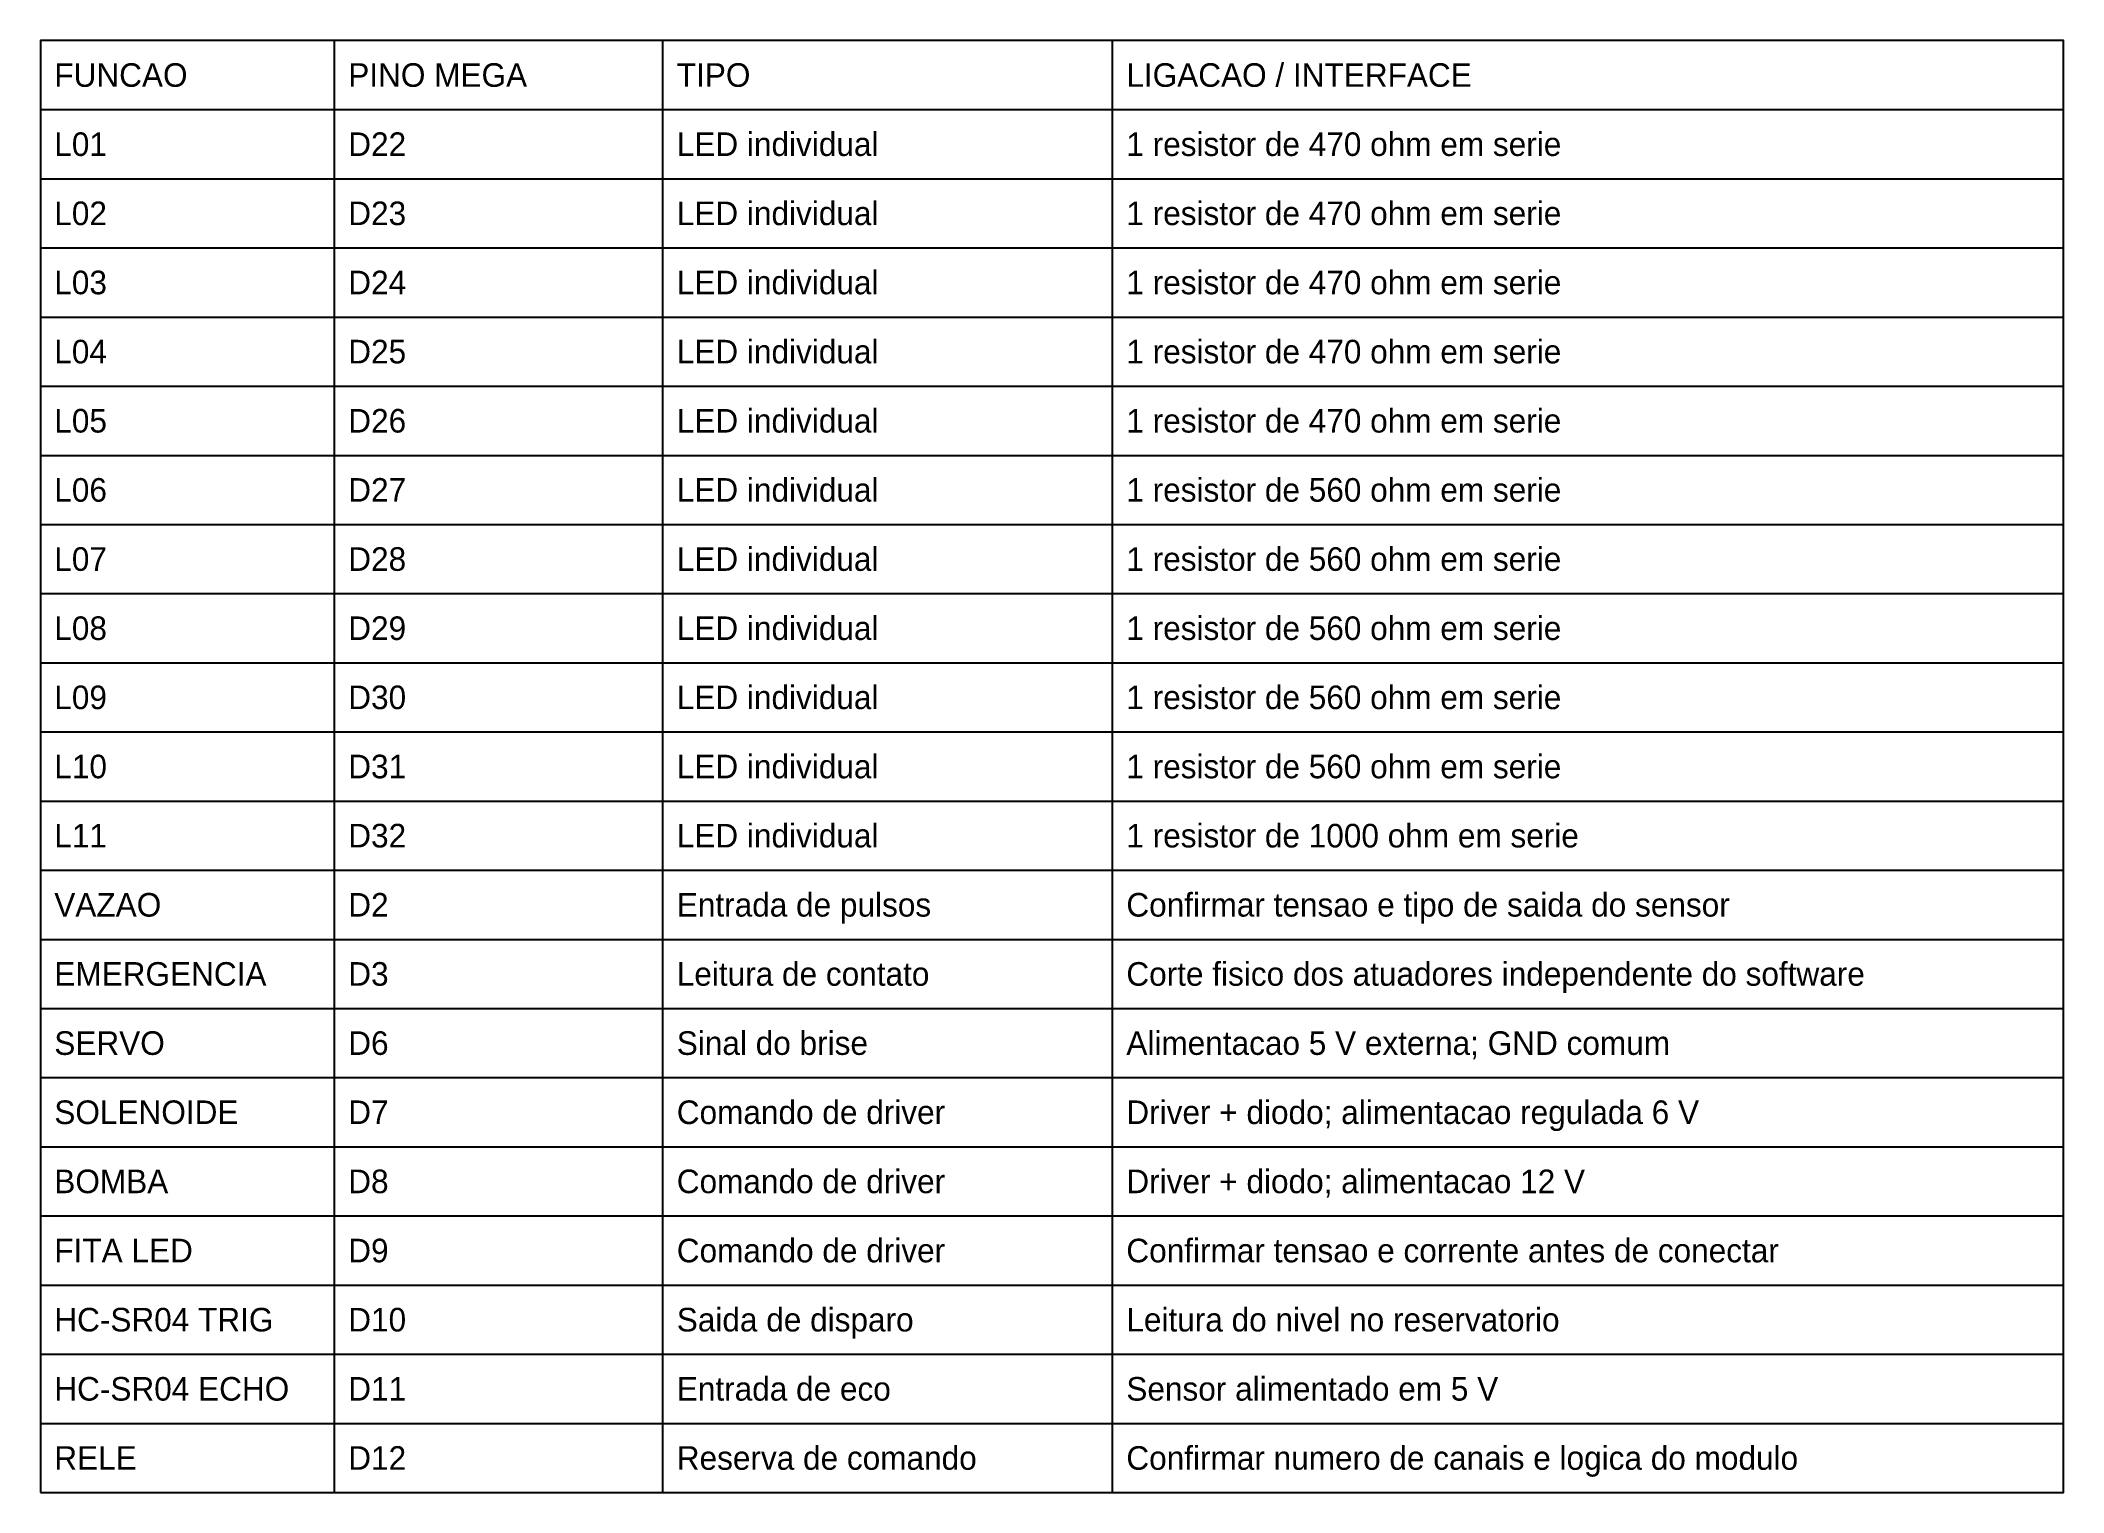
# Model space of a CAD drawing. Header units: millimetres. Extents: x 0 to 1170, y 0 to 840.
import ezdxf
from ezdxf.enums import TextEntityAlignment as Align

# ---------------------------------------------------------------- set-up
doc = ezdxf.new("R2010")
doc.units = ezdxf.units.MM
for name, color, linetype in [('COTAS', 8, 'Continuous'), ('DESENHO', 7, 'Continuous'), ('TEXTO', 8, 'Continuous')]:
    doc.layers.add(name, color=color, linetype=linetype)

msp = doc.modelspace()

# ---------------------------------------------------------------- linework, layer by layer
at = {"layer": 'COTAS'}
for p, q in [((170, 0), (170, 840)), ((360, 0), (360, 840)), ((620, 0), (620, 840)), ((0, 800), (1170, 800)), ((0, 760), (1170, 760)), ((0, 720), (1170, 720)), ((0, 680), (1170, 680)), ((0, 640), (1170, 640)), ((0, 600), (1170, 600)), ((0, 560), (1170, 560)), ((0, 520), (1170, 520)), ((0, 480), (1170, 480)), ((0, 440), (1170, 440)), ((0, 400), (1170, 400)), ((0, 360), (1170, 360)), ((0, 320), (1170, 320)), ((0, 280), (1170, 280)), ((0, 240), (1170, 240)), ((0, 200), (1170, 200)), ((0, 160), (1170, 160)), ((0, 120), (1170, 120)), ((0, 80), (1170, 80)), ((0, 40), (1170, 40))]:
    msp.add_line(p, q, dxfattribs=at)
at = {"layer": 'DESENHO'}
msp.add_lwpolyline([(0, 0), (1170, 0), (1170, 840), (0, 840)], close=True, dxfattribs=at)

# ---------------------------------------------------------------- texts
at = {"layer": 'TEXTO'}
for s, height, p in [('FUNCAO', 13.65, (8, 820)), ('PINO MEGA', 13.65, (178, 820)), ('TIPO', 13.65, (368, 820)), ('LIGACAO / INTERFACE', 13.647, (628, 820)), ('L01', 13.65, (8, 780)), ('D22', 13.65, (178, 780)), ('LED individual', 13.647, (368, 780)), ('1 resistor de 470 ohm em serie', 13.647, (628, 780)), ('L02', 13.65, (8, 740)), ('D23', 13.65, (178, 740)), ('LED individual', 13.647, (368, 740)), ('1 resistor de 470 ohm em serie', 13.647, (628, 740)), ('L03', 13.65, (8, 700)), ('D24', 13.65, (178, 700)), ('LED individual', 13.647, (368, 700)), ('1 resistor de 470 ohm em serie', 13.647, (628, 700)), ('L04', 13.65, (8, 660)), ('D25', 13.65, (178, 660)), ('LED individual', 13.647, (368, 660)), ('1 resistor de 470 ohm em serie', 13.647, (628, 660)), ('L05', 13.65, (8, 620)), ('D26', 13.65, (178, 620)), ('LED individual', 13.647, (368, 620)), ('1 resistor de 470 ohm em serie', 13.647, (628, 620)), ('L06', 13.65, (8, 580)), ('D27', 13.65, (178, 580)), ('LED individual', 13.647, (368, 580)), ('1 resistor de 560 ohm em serie', 13.647, (628, 580)), ('L07', 13.65, (8, 540)), ('D28', 13.65, (178, 540)), ('LED individual', 13.647, (368, 540)), ('1 resistor de 560 ohm em serie', 13.647, (628, 540)), ('L08', 13.65, (8, 500)), ('D29', 13.65, (178, 500)), ('LED individual', 13.647, (368, 500)), ('1 resistor de 560 ohm em serie', 13.647, (628, 500)), ('L09', 13.65, (8, 460)), ('D30', 13.65, (178, 460)), ('LED individual', 13.647, (368, 460)), ('1 resistor de 560 ohm em serie', 13.647, (628, 460)), ('L10', 13.65, (8, 420)), ('D31', 13.65, (178, 420)), ('LED individual', 13.647, (368, 420)), ('1 resistor de 560 ohm em serie', 13.647, (628, 420)), ('L11', 13.65, (8, 380)), ('D32', 13.65, (178, 380)), ('LED individual', 13.647, (368, 380)), ('1 resistor de 1000 ohm em serie', 13.647, (628, 380)), ('VAZAO', 13.65, (8, 340)), ('D2', 13.65, (178, 340)), ('Entrada de pulsos', 13.647, (368, 340)), ('Confirmar tensao e tipo de saida do sensor', 13.647, (628, 340)), ('EMERGENCIA', 13.65, (8, 300)), ('D3', 13.65, (178, 300)), ('Leitura de contato', 13.647, (368, 300)), ('Corte fisico dos atuadores independente do software', 13.647, (628, 300)), ('SERVO', 13.65, (8, 260)), ('D6', 13.65, (178, 260)), ('Sinal do brise', 13.647, (368, 260)), ('Alimentacao 5 V externa; GND comum', 13.647, (628, 260)), ('SOLENOIDE', 13.65, (8, 220)), ('D7', 13.65, (178, 220)), ('Comando de driver', 13.647, (368, 220)), ('Driver + diodo; alimentacao regulada 6 V', 13.647, (628, 220)), ('Comando de driver', 13.647, (368, 180)), ('Driver + diodo; alimentacao 12 V', 13.647, (628, 180)), ('BOMBA', 13.65, (8, 180)), ('D8', 13.65, (178, 180)), ('FITA LED', 13.65, (8, 140)), ('D9', 13.65, (178, 140)), ('Comando de driver', 13.647, (368, 140)), ('Confirmar tensao e corrente antes de conectar', 13.647, (628, 140)), ('HC-SR04 TRIG', 13.647, (8, 100)), ('D10', 13.65, (178, 100)), ('Saida de disparo', 13.647, (368, 100)), ('Leitura do nivel no reservatorio', 13.647, (628, 100)), ('HC-SR04 ECHO', 13.647, (8, 60)), ('D11', 13.65, (178, 60)), ('Entrada de eco', 13.647, (368, 60)), ('Sensor alimentado em 5 V', 13.647, (628, 60)), ('RELE', 13.65, (8, 20)), ('D12', 13.65, (178, 20)), ('Reserva de comando', 13.647, (368, 20)), ('Confirmar numero de canais e logica do modulo', 13.647, (628, 20))]:
    msp.add_text(s, height=height, dxfattribs=at).set_placement(p, align=Align.MIDDLE_LEFT)

doc.saveas('drawing.dxf')
